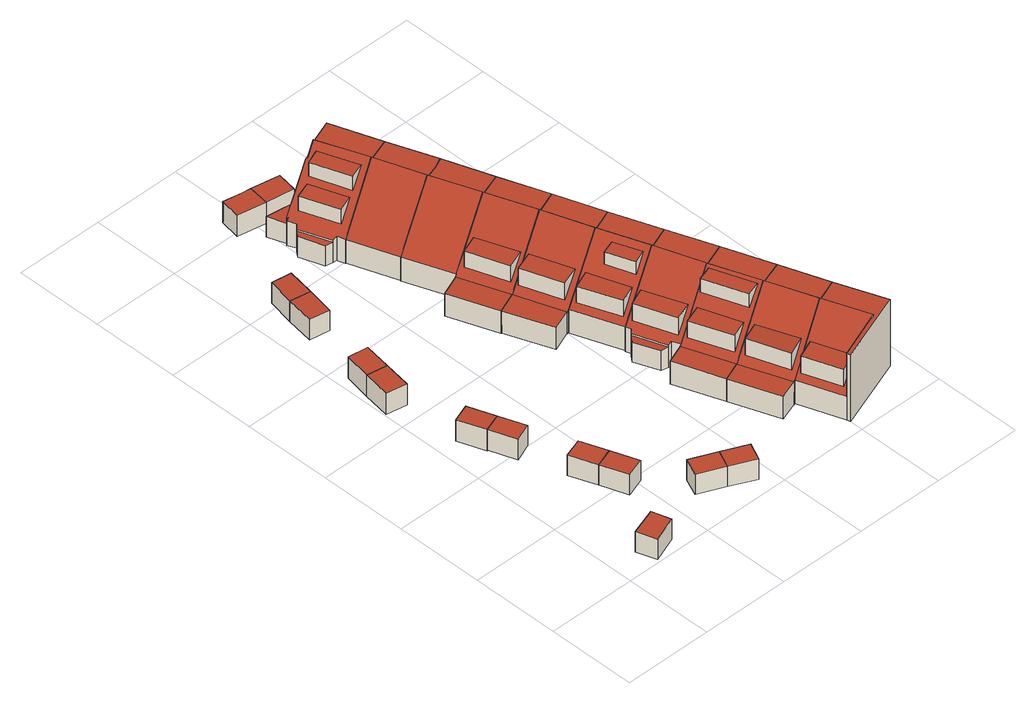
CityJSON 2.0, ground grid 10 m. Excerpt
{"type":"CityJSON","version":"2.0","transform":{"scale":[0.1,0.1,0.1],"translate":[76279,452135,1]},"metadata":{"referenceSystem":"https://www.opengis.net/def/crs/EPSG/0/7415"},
"CityObjects":{
"building1":{"type":"Building","attributes":{"Volume":17.72,"Dakoppervlakte":7.08,"Muuroppervlakte":27.01,"Vloeroppervlakte":7.08,"hoogte_Z_max_in_m_NAP":3.69,"GEB_DOEL":"onbekend","dateOfConstruction":"1988-01-01","measuredHeight":2.5},"geometry":[{"type":"Solid","lod":"2","boundaries":[[[[0,1,2,3]],[[4,5,6,7]],[[0,3,5,4]],[[3,2,6,5]],[[6,2,1,7]],[[4,7,1,0]]]],"semantics":{"surfaces":[{"type":"GroundSurface"},{"type":"RoofSurface"},{"type":"WallSurface"}],"values":[[0,1,2,2,2,2]]}}]},
"building2":{"type":"Building","attributes":{"Volume":18.19,"Dakoppervlakte":7.04,"Muuroppervlakte":27.89,"Vloeroppervlakte":7.04,"hoogte_Z_max_in_m_NAP":3.69,"GEB_DOEL":"onbekend","dateOfConstruction":"1988-01-01","measuredHeight":2.58},"geometry":[{"type":"Solid","lod":"2","boundaries":[[[[8,9,10,11]],[[12,13,14,15]],[[11,10,15,14]],[[9,12,15,10]],[[8,13,12,9]],[[8,11,14,13]]]],"semantics":{"surfaces":[{"type":"GroundSurface"},{"type":"RoofSurface"},{"type":"WallSurface"}],"values":[[0,1,2,2,2,2]]}}]},
"building3":{"type":"Building","attributes":{"Volume":17.72,"Dakoppervlakte":7.04,"Muuroppervlakte":27.18,"Vloeroppervlakte":7.04,"hoogte_Z_max_in_m_NAP":3.69,"GEB_DOEL":"onbekend","dateOfConstruction":"1988-01-01","measuredHeight":2.52},"geometry":[{"type":"Solid","lod":"2","boundaries":[[[[16,17,18,19]],[[20,15,14,21]],[[14,18,17,21]],[[17,16,20,21]],[[19,15,20,16]],[[18,14,15,19]]]],"semantics":{"surfaces":[{"type":"GroundSurface"},{"type":"RoofSurface"},{"type":"WallSurface"}],"values":[[0,1,2,2,2,2]]}}]},
"building4":{"type":"Building","attributes":{"Volume":17.97,"Dakoppervlakte":7.14,"Muuroppervlakte":27.33,"Vloeroppervlakte":7.14,"hoogte_Z_max_in_m_NAP":3.69,"GEB_DOEL":"onbekend","dateOfConstruction":"1988-01-01","measuredHeight":2.52},"geometry":[{"type":"Solid","lod":"2","boundaries":[[[[22,23,24,25]],[[26,27,28,29]],[[22,25,27,26]],[[24,28,27,25]],[[23,29,28,24]],[[23,22,26,29]]]],"semantics":{"surfaces":[{"type":"GroundSurface"},{"type":"RoofSurface"},{"type":"WallSurface"}],"values":[[0,1,2,2,2,2]]}}]},
"building5":{"type":"Building","attributes":{"Volume":18.26,"Dakoppervlakte":7.15,"Muuroppervlakte":27.64,"Vloeroppervlakte":7.15,"hoogte_Z_max_in_m_NAP":3.69,"GEB_DOEL":"onbekend","dateOfConstruction":"1988-01-01","measuredHeight":2.55},"geometry":[{"type":"Solid","lod":"2","boundaries":[[[[30,31,32,33]],[[34,35,36,37]],[[31,30,35,34]],[[30,33,36,35]],[[36,33,32,37]],[[32,31,34,37]]]],"semantics":{"surfaces":[{"type":"GroundSurface"},{"type":"RoofSurface"},{"type":"WallSurface"}],"values":[[0,1,2,2,2,2]]}}]},
"building6":{"type":"Building","attributes":{"Volume":18.05,"Dakoppervlakte":7.14,"Muuroppervlakte":27.45,"Vloeroppervlakte":7.14,"hoogte_Z_max_in_m_NAP":3.69,"GEB_DOEL":"onbekend","dateOfConstruction":"1988-01-01","measuredHeight":2.53},"geometry":[{"type":"Solid","lod":"2","boundaries":[[[[22,25,38,39]],[[26,40,41,27]],[[22,39,40,26]],[[39,38,41,40]],[[25,27,41,38]],[[22,26,27,25]]]],"semantics":{"surfaces":[{"type":"GroundSurface"},{"type":"RoofSurface"},{"type":"WallSurface"}],"values":[[0,1,2,2,2,2]]}}]},
"building7":{"type":"Building","attributes":{"Volume":18.49,"Dakoppervlakte":7.14,"Muuroppervlakte":28,"Vloeroppervlakte":7.14,"hoogte_Z_max_in_m_NAP":3.69,"GEB_DOEL":"onbekend","dateOfConstruction":"1988-01-01","measuredHeight":2.59},"geometry":[{"type":"Solid","lod":"2","boundaries":[[[[31,42,43,32]],[[34,37,44,45]],[[31,32,37,34]],[[32,43,44,37]],[[42,45,44,43]],[[42,31,34,45]]]],"semantics":{"surfaces":[{"type":"GroundSurface"},{"type":"RoofSurface"},{"type":"WallSurface"}],"values":[[0,1,2,2,2,2]]}}]},
"building8":{"type":"Building","attributes":{"Volume":17.19,"Dakoppervlakte":6.89,"Muuroppervlakte":26.63,"Vloeroppervlakte":6.89,"hoogte_Z_max_in_m_NAP":3.69,"GEB_DOEL":"onbekend","dateOfConstruction":"1988-01-01","measuredHeight":2.5},"geometry":[{"type":"Solid","lod":"2","boundaries":[[[[46,47,48,49]],[[50,51,52,53]],[[47,46,50,53]],[[50,46,49,51]],[[48,52,51,49]],[[48,47,53,52]]]],"semantics":{"surfaces":[{"type":"GroundSurface"},{"type":"RoofSurface"},{"type":"WallSurface"}],"values":[[0,1,2,2,2,2]]}}]},
"building9":{"type":"Building","attributes":{"Volume":17.82,"Dakoppervlakte":7.11,"Muuroppervlakte":27.09,"Vloeroppervlakte":7.11,"hoogte_Z_max_in_m_NAP":3.69,"GEB_DOEL":"onbekend","dateOfConstruction":"1988-01-01","measuredHeight":2.51},"geometry":[{"type":"Solid","lod":"2","boundaries":[[[[54,55,56,57]],[[58,59,60,61]],[[55,54,59,58]],[[54,57,60,59]],[[57,56,61,60]],[[56,55,58,61]]]],"semantics":{"surfaces":[{"type":"GroundSurface"},{"type":"RoofSurface"},{"type":"WallSurface"}],"values":[[0,1,2,2,2,2]]}}]},
"building10":{"type":"Building","attributes":{"Volume":17.29,"Dakoppervlakte":6.89,"Muuroppervlakte":26.78,"Vloeroppervlakte":6.89,"hoogte_Z_max_in_m_NAP":3.69,"GEB_DOEL":"onbekend","dateOfConstruction":"1988-01-01","measuredHeight":2.51},"geometry":[{"type":"Solid","lod":"2","boundaries":[[[[47,46,62,63]],[[53,64,65,50]],[[53,47,63,64]],[[63,62,65,64]],[[46,50,65,62]],[[46,47,53,50]]]],"semantics":{"surfaces":[{"type":"GroundSurface"},{"type":"RoofSurface"},{"type":"WallSurface"}],"values":[[0,1,2,2,2,2]]}}]},
"building11":{"type":"Building","attributes":{"Volume":17.82,"Dakoppervlakte":7.11,"Muuroppervlakte":27.09,"Vloeroppervlakte":7.11,"hoogte_Z_max_in_m_NAP":3.69,"GEB_DOEL":"onbekend","dateOfConstruction":"1988-01-01","measuredHeight":2.51},"geometry":[{"type":"Solid","lod":"2","boundaries":[[[[55,66,67,56]],[[58,61,68,69]],[[61,58,55,56]],[[56,67,68,61]],[[66,69,68,67]],[[58,69,66,55]]]],"semantics":{"surfaces":[{"type":"GroundSurface"},{"type":"RoofSurface"},{"type":"WallSurface"}],"values":[[0,1,2,2,2,2]]}}]},
"building12":{"type":"Building","attributes":{"Volume":19.06,"Dakoppervlakte":7.48,"Muuroppervlakte":28.22,"Vloeroppervlakte":7.48,"hoogte_Z_max_in_m_NAP":3.69,"GEB_DOEL":"onbekend","dateOfConstruction":"1989-01-01","measuredHeight":2.55},"geometry":[{"type":"Solid","lod":"2","boundaries":[[[[70,71,72,73,74]],[[75,76,77,78,79]],[[74,73,75,79]],[[77,76,75,73,72,71]],[[77,71,70,78]],[[78,70,74,79]]]],"semantics":{"surfaces":[{"type":"GroundSurface"},{"type":"RoofSurface"},{"type":"WallSurface"}],"values":[[0,1,2,2,2,2]]}}]},
"building13":{"type":"Building","attributes":{"Volume":18.8,"Dakoppervlakte":7.47,"Muuroppervlakte":27.83,"Vloeroppervlakte":7.47,"hoogte_Z_max_in_m_NAP":3.69,"GEB_DOEL":"onbekend","dateOfConstruction":"1989-01-01","measuredHeight":2.52},"geometry":[{"type":"Solid","lod":"2","boundaries":[[[[80,81,82,83]],[[75,79,84,85]],[[80,83,84,79]],[[83,82,85,84]],[[75,85,82,81]],[[81,80,79,75]]]],"semantics":{"surfaces":[{"type":"GroundSurface"},{"type":"RoofSurface"},{"type":"WallSurface"}],"values":[[0,1,2,2,2,2]]}}]},
"building14":{"type":"Building","attributes":{"Volume":374.04,"Dakoppervlakte":63.74,"Muuroppervlakte":192.01,"Vloeroppervlakte":63.78,"hoogte_Z_max_in_m_NAP":9.78,"GEB_DOEL":"woonfunctie","dateOfConstruction":"1988-01-01","measuredHeight":8.57},"children":["building14-1"],"geometry":[{"type":"Solid","lod":"2","boundaries":[[[[86,87,88,89,90,91,92,93,94,95,96]],[[97,98,99,100]],[[101,102,98,97,103],[104,105,106,107]],[[108,109,110,111]],[[100,96,95,94,97]],[[98,88,87,86,99]],[[100,99,86,96]],[[111,103,97,94,93]],[[111,93,92,108]],[[108,92,91,109]],[[110,109,91,90]],[[103,111,110,101]],[[89,102,101,110,90]],[[102,89,88,98]],[[112,113,104,107]],[[112,106,105,113]],[[105,104,113]],[[112,107,106]]]],"semantics":{"surfaces":[{"type":"GroundSurface"},{"type":"RoofSurface"},{"type":"WallSurface"}],"values":[[0,1,1,1,2,2,2,2,2,2,2,2,2,2,1,2,2,2]]}}]},
"building14-1":{"type":"BuildingInstallation","attributes":{"relationToConstruction":"outside"},"parents":["building14"],"geometry":[{"type":"MultiSurface","lod":"2","boundaries":[[[112,113,104,107]],[[112,106,105,113]],[[105,104,113]],[[112,107,106]]],"semantics":{"surfaces":[{"type":"RoofSurface"},{"type":"WallSurface"}],"values":[0,1,1,1]}}]},
"building15":{"type":"Building","attributes":{"Volume":369.79,"Dakoppervlakte":49.92,"Muuroppervlakte":190.79,"Vloeroppervlakte":58.38,"hoogte_Z_max_in_m_NAP":9.78,"GEB_DOEL":"woonfunctie","dateOfConstruction":"1988-01-01","measuredHeight":8.6},"children":["building15-1","building15-2"],"geometry":[{"type":"Solid","lod":"2","boundaries":[[[[114,115,116,117,118,119,120,121,122,123,124,125,126,127,128,129,130]],[[131,132,133,134,135,136,137,138,139,140,141,142],[143,144,145,146],[147,148,149,150]],[[151,152,153,154]],[[155,156,157]],[[158,159,160,161]],[[117,116,137,136,155]],[[116,115,138,137]],[[138,115,114,139]],[[140,139,114,130,151]],[[141,154,127,126,142]],[[159,132,131,125,124]],[[151,130,129,152]],[[129,128,153,152]],[[127,154,153,128]],[[135,134,120,119,156]],[[157,118,117,155]],[[118,157,156,119]],[[155,136,135,156]],[[124,123,160,159]],[[160,123,122,161]],[[122,121,158,161]],[[133,132,159,158]],[[140,151,154,141]],[[133,158,121,120,134]],[[142,126,125,131]],[[143,146,162,163]],[[162,145,144,163]],[[144,143,163]],[[162,146,145]],[[164,147,150,165]],[[165,149,148,164]],[[148,147,164]],[[165,150,149]]]],"semantics":{"surfaces":[{"type":"GroundSurface"},{"type":"RoofSurface"},{"type":"WallSurface"}],"values":[[0,1,1,1,1,2,2,2,2,2,2,2,2,2,2,2,2,2,2,2,2,2,2,2,2,1,2,2,2,1,2,2,2]]}}]},
"building15-1":{"type":"BuildingInstallation","attributes":{"relationToConstruction":"outside"},"parents":["building15"],"geometry":[{"type":"MultiSurface","lod":"2","boundaries":[[[143,146,162,163]],[[162,145,144,163]],[[144,143,163]],[[162,146,145]]],"semantics":{"surfaces":[{"type":"RoofSurface"},{"type":"WallSurface"}],"values":[0,1,1,1]}}]},
"building15-2":{"type":"BuildingInstallation","attributes":{"relationToConstruction":"outside"},"parents":["building15"],"geometry":[{"type":"MultiSurface","lod":"2","boundaries":[[[164,147,150,165]],[[165,149,148,164]],[[148,147,164]],[[165,150,149]]],"semantics":{"surfaces":[{"type":"RoofSurface"},{"type":"WallSurface"}],"values":[0,1,1,1]}}]},
"building16":{"type":"Building","attributes":{"Volume":367.38,"Dakoppervlakte":62.05,"Muuroppervlakte":189.85,"Vloeroppervlakte":62.76,"hoogte_Z_max_in_m_NAP":9.78,"GEB_DOEL":"woonfunctie","dateOfConstruction":"1988-01-01","measuredHeight":8.52},"children":["building16-1"],"geometry":[{"type":"Solid","lod":"2","boundaries":[[[[166,167,168,169,170,171,172,173,174,175,176,177]],[[178,179,97,100]],[[180,103,97,179,181,182],[183,184,185,186]],[[111,187,188,108]],[[180,182,173,172,187]],[[174,181,179,175]],[[166,177,178,100]],[[97,168,167,166,100]],[[176,175,179,178,177]],[[187,172,171,188]],[[170,108,188,171]],[[111,108,170,169]],[[180,187,111,103]],[[182,181,174,173]],[[103,111,169,168,97]],[[189,183,186,190]],[[190,185,184,189]],[[184,183,189]],[[190,186,185]]]],"semantics":{"surfaces":[{"type":"GroundSurface"},{"type":"RoofSurface"},{"type":"WallSurface"}],"values":[[0,1,1,1,2,2,2,2,2,2,2,2,2,2,2,1,2,2,2]]}}]},
"building16-1":{"type":"BuildingInstallation","attributes":{"relationToConstruction":"outside"},"parents":["building16"],"geometry":[{"type":"MultiSurface","lod":"2","boundaries":[[[189,183,186,190]],[[190,185,184,189]],[[184,183,189]],[[190,186,185]]],"semantics":{"surfaces":[{"type":"RoofSurface"},{"type":"WallSurface"}],"values":[0,1,1,1]}}]},
"building17":{"type":"Building","attributes":{"Volume":319.26,"Dakoppervlakte":61.72,"Muuroppervlakte":176.46,"Vloeroppervlakte":48.52,"hoogte_Z_max_in_m_NAP":9.78,"GEB_DOEL":"woonfunctie","dateOfConstruction":"1988-01-01","measuredHeight":8.51},"geometry":[{"type":"Solid","lod":"2","boundaries":[[[[191,192,193,194,195,196,197]],[[198,132,131,199]],[[200,201,160,159,202]],[[131,192,191,199]],[[202,198,199,191,197]],[[132,159,193,192,131]],[[200,202,197,196]],[[196,195,201,200]],[[201,195,194,160]],[[159,160,194,193]],[[198,202,159,132]]]],"semantics":{"surfaces":[{"type":"GroundSurface"},{"type":"RoofSurface"},{"type":"WallSurface"}],"values":[[0,1,1,2,2,2,2,2,2,2,2]]}}]},
"building18":{"type":"Building","attributes":{"Volume":318.34,"Dakoppervlakte":60.59,"Muuroppervlakte":179.15,"Vloeroppervlakte":47.63,"hoogte_Z_max_in_m_NAP":9.78,"GEB_DOEL":"woonfunctie","dateOfConstruction":"1988-01-01","measuredHeight":8.62},"geometry":[{"type":"Solid","lod":"2","boundaries":[[[[90,89,203,204,205,206,91]],[[199,102,101,198]],[[110,109,201,200,202]],[[204,203,199,198,202]],[[89,102,199,203]],[[110,101,102,89,90]],[[109,110,90,91]],[[109,91,206,201]],[[206,205,200,201]],[[202,200,205,204]],[[101,110,202,198]]]],"semantics":{"surfaces":[{"type":"GroundSurface"},{"type":"RoofSurface"},{"type":"WallSurface"}],"values":[[0,1,1,2,2,2,2,2,2,2,2]]}}]},
"building19":{"type":"Building","attributes":{"Volume":376.3,"Dakoppervlakte":50.44,"Muuroppervlakte":189.56,"Vloeroppervlakte":62.76,"hoogte_Z_max_in_m_NAP":9.78,"GEB_DOEL":"woonfunctie","dateOfConstruction":"1988-01-01","measuredHeight":8.5},"children":["building19-1","building19-2"],"geometry":[{"type":"Solid","lod":"2","boundaries":[[[[207,208,209,210,211,212,213,214,215,216,217]],[[218,219,220,221]],[[222,223,224,220,219],[225,226,227,228],[229,230,231,232]],[[233,234,235,236]],[[218,217,216,215,219]],[[222,219,215,214,236]],[[220,209,208,207,221]],[[212,211,235,234]],[[234,233,213,212]],[[222,236,235,223]],[[233,236,214,213]],[[223,235,211,210,209,220,224]],[[221,207,217,218]],[[237,238,225,228]],[[237,227,226,238]],[[226,225,238]],[[237,228,227]],[[239,240,230,229]],[[239,232,231,240]],[[231,230,240]],[[239,229,232]]]],"semantics":{"surfaces":[{"type":"GroundSurface"},{"type":"RoofSurface"},{"type":"WallSurface"}],"values":[[0,1,1,1,2,2,2,2,2,2,2,2,2,1,2,2,2,1,2,2,2]]}}]},
"building19-1":{"type":"BuildingInstallation","attributes":{"relationToConstruction":"outside"},"parents":["building19"],"geometry":[{"type":"MultiSurface","lod":"2","boundaries":[[[237,238,225,228]],[[237,227,226,238]],[[226,225,238]],[[237,228,227]]],"semantics":{"surfaces":[{"type":"RoofSurface"},{"type":"WallSurface"}],"values":[0,1,1,1]}}]},
"building19-2":{"type":"BuildingInstallation","attributes":{"relationToConstruction":"outside"},"parents":["building19"],"geometry":[{"type":"MultiSurface","lod":"2","boundaries":[[[239,240,230,229]],[[239,232,231,240]],[[231,230,240]],[[239,229,232]]],"semantics":{"surfaces":[{"type":"RoofSurface"},{"type":"WallSurface"}],"values":[0,1,1,1]}}]},
"building20":{"type":"Building","attributes":{"Volume":368.37,"Dakoppervlakte":62.41,"Muuroppervlakte":188.66,"Vloeroppervlakte":62.86,"hoogte_Z_max_in_m_NAP":9.78,"GEB_DOEL":"woonfunctie","dateOfConstruction":"1988-01-01","measuredHeight":8.49},"children":["building20-1"],"geometry":[{"type":"Solid","lod":"2","boundaries":[[[[241,217,216,215,214,213,242,243,244,245,246]],[[247,248,219,218]],[[249,250,222,219,248],[251,252,253,254]],[[255,233,236,256]],[[256,250,249,244,243]],[[217,218,219,215,216]],[[218,217,241,247]],[[245,248,247,241,246]],[[255,242,213,233]],[[213,214,236,233]],[[255,256,243,242]],[[250,256,236,222]],[[214,215,219,222,236]],[[245,244,249,248]],[[251,254,257,258]],[[257,253,252,258]],[[252,251,258]],[[257,254,253]]]],"semantics":{"surfaces":[{"type":"GroundSurface"},{"type":"RoofSurface"},{"type":"WallSurface"}],"values":[[0,1,1,1,2,2,2,2,2,2,2,2,2,2,1,2,2,2]]}}]},
"building20-1":{"type":"BuildingInstallation","attributes":{"relationToConstruction":"outside"},"parents":["building20"],"geometry":[{"type":"MultiSurface","lod":"2","boundaries":[[[251,254,257,258]],[[257,253,252,258]],[[252,251,258]],[[257,254,253]]],"semantics":{"surfaces":[{"type":"RoofSurface"},{"type":"WallSurface"}],"values":[0,1,1,1]}}]},
"building21":{"type":"Building","attributes":{"Volume":331.85,"Dakoppervlakte":40.67,"Muuroppervlakte":175.98,"Vloeroppervlakte":48.54,"hoogte_Z_max_in_m_NAP":9.78,"GEB_DOEL":"woonfunctie","dateOfConstruction":"1988-01-01","measuredHeight":8.49},"children":["building21-1","building21-2"],"geometry":[{"type":"Solid","lod":"2","boundaries":[[[[259,173,172,171,260,261]],[[262,180,182,263],[264,265,266,267],[268,269,270,271]],[[272,273,188,187]],[[261,260,273,272]],[[273,260,171,188]],[[172,173,182,180,187]],[[262,272,187,180]],[[187,188,171,172]],[[173,259,263,182]],[[262,263,259,261,272]],[[267,274,275,264]],[[274,266,265,275]],[[265,264,275]],[[274,267,266]],[[270,276,277,271]],[[276,269,268,277]],[[268,271,277]],[[276,270,269]]]],"semantics":{"surfaces":[{"type":"GroundSurface"},{"type":"RoofSurface"},{"type":"WallSurface"}],"values":[[0,1,1,2,2,2,2,2,2,2,1,2,2,2,1,2,2,2]]}}]},
"building21-1":{"type":"BuildingInstallation","attributes":{"relationToConstruction":"outside"},"parents":["building21"],"geometry":[{"type":"MultiSurface","lod":"2","boundaries":[[[267,274,275,264]],[[274,266,265,275]],[[265,264,275]],[[274,267,266]]],"semantics":{"surfaces":[{"type":"RoofSurface"},{"type":"WallSurface"}],"values":[0,1,1,1]}}]},
"building21-2":{"type":"BuildingInstallation","attributes":{"relationToConstruction":"outside"},"parents":["building21"],"geometry":[{"type":"MultiSurface","lod":"2","boundaries":[[[270,276,277,271]],[[276,269,268,277]],[[268,271,277]],[[276,270,269]]],"semantics":{"surfaces":[{"type":"RoofSurface"},{"type":"WallSurface"}],"values":[0,1,1,1]}}]},
"building22":{"type":"Building","attributes":{"Volume":335.93,"Dakoppervlakte":51.09,"Muuroppervlakte":177.97,"Vloeroppervlakte":51.6,"hoogte_Z_max_in_m_NAP":9.78,"GEB_DOEL":"woonfunctie","dateOfConstruction":"1988-01-01","measuredHeight":8.53},"children":["building22-1"],"geometry":[{"type":"Solid","lod":"2","boundaries":[[[[278,279,280,281,282,283,284,285,286,287,288,289,290]],[[224,223,262,263,291,292,293,294],[295,296,297,298]],[[299,300,301,302]],[[272,235,234,273]],[[301,289,288,287,294,293]],[[287,286,224,294]],[[282,281,263,262,272]],[[281,280,291,263]],[[301,300,290,289]],[[299,302,279,278]],[[290,300,299,278]],[[279,302,292,291,280]],[[235,285,284,234]],[[234,284,283,273]],[[282,272,273,283]],[[223,235,272,262]],[[292,302,301,293]],[[223,224,286,285,235]],[[298,297,303,304]],[[303,296,295,304]],[[295,298,304]],[[303,297,296]]]],"semantics":{"surfaces":[{"type":"GroundSurface"},{"type":"RoofSurface"},{"type":"WallSurface"}],"values":[[0,1,1,1,2,2,2,2,2,2,2,2,2,2,2,2,2,2,1,2,2,2]]}}]},
"building22-1":{"type":"BuildingInstallation","attributes":{"relationToConstruction":"outside"},"parents":["building22"],"geometry":[{"type":"MultiSurface","lod":"2","boundaries":[[[298,297,303,304]],[[303,296,295,304]],[[295,298,304]],[[303,297,296]]],"semantics":{"surfaces":[{"type":"RoofSurface"},{"type":"WallSurface"}],"values":[0,1,1,1]}}]},
"building23":{"type":"Building","attributes":{"Volume":338.37,"Dakoppervlakte":48.21,"Muuroppervlakte":208.45,"Vloeroppervlakte":49.01,"hoogte_Z_max_in_m_NAP":9.78,"GEB_DOEL":"woonfunctie","dateOfConstruction":"1988-01-01","measuredHeight":8.5},"children":["building23-1"],"geometry":[{"type":"Solid","lod":"2","boundaries":[[[[305,244,243,242,306,307]],[[250,249,308,309,310],[311,312,313,314]],[[315,309,316,317,318,255,256]],[[305,308,249,244]],[[317,316,308,305,307]],[[307,306,318,317]],[[318,306,242,255]],[[256,255,242,243]],[[315,310,309]],[[310,315,256,250]],[[308,316,309]],[[243,244,249,250,256]],[[313,312,319,320]],[[314,320,319,311]],[[320,314,313]],[[312,311,319]]]],"semantics":{"surfaces":[{"type":"GroundSurface"},{"type":"RoofSurface"},{"type":"WallSurface"}],"values":[[0,1,1,2,2,2,2,2,2,2,2,2,1,2,2,2]]}}]},
"building23-1":{"type":"BuildingInstallation","attributes":{"relationToConstruction":"outside"},"parents":["building23"],"geometry":[{"type":"MultiSurface","lod":"2","boundaries":[[[313,312,319,320]],[[314,320,319,311]],[[320,314,313]],[[312,311,319]]],"semantics":{"surfaces":[{"type":"RoofSurface"},{"type":"WallSurface"}],"values":[0,1,1,1]}}]}
},
"vertices":[
[31,25,2],[61,35,2],[67,14,2],[38,3,2],[31,25,27],[38,3,27],[67,14,27],[61,35,27],
[22,252,1],[42,259,1],[53,229,1],[33,222,1],[42,259,27],[22,252,27],[33,222,27],[53,229,27],
[64,200,2],[44,192,2],[33,222,2],[53,229,2],[64,200,27],[44,192,27],
[72,115,2],[61,145,2],[82,152,2],[93,122,2],[72,115,27],[93,122,27],[82,152,27],[61,145,27],
[2,323,1],[7,354,1],[30,350,1],[25,319,1],[7,354,27],[2,323,27],[25,319,27],[30,350,27],
[104,92,2],[83,85,2],[83,85,27],[104,92,27],
[13,384,1],[35,381,1],[35,381,27],[13,384,27],
[164,50,2],[155,30,2],[126,43,2],[135,63,2],[164,50,27],[135,63,27],[126,43,27],[155,30,27],
[24,446,2],[29,477,2],[52,473,2],[46,442,2],[29,477,27],[24,446,27],[46,442,27],[52,473,27],
[192,37,2],[183,17,2],[183,17,27],[192,37,27],
[35,507,2],[57,504,2],[57,504,27],[35,507,27],
[78,596,1],[82,619,1],[103,615,1],[113,614,1],[110,590,1],[113,614,27],[103,615,27],[82,619,27],[78,596,27],[110,590,27],
[110,590,2],[113,614,2],[145,608,2],[141,585,2],[141,585,27],[145,608,27],
[136,382,2],[158,391,2],[159,391,2],[161,392,2],[214,411,2],[240,420,2],[260,367,2],[234,357,2],[179,337,2],[178,336,2],[156,328,2],[179,337,30],[159,391,30],[136,382,30],[156,328,30],[214,411,88],[161,392,32],[234,357,88],[204,351,58],[184,344,38],[168,389,38],[187,396,58],[260,367,85],[240,420,85],[214,411,85],[234,357,85],[168,389,58],[184,344,58],
[105,545,2],[101,554,2],[104,555,2],[103,556,2],[96,576,2],[141,570,2],[143,569,2],[154,573,2],[181,583,2],[201,527,2],[175,518,2],[122,498,2],[119,507,2],[115,507,2],[106,509,2],[97,536,2],[102,542,2],[122,498,32],[175,518,88],[154,573,88],[143,569,76],[141,570,74],[103,556,34],[104,555,34],[101,554,32],[105,545,32],[102,542,29],[115,507,29],[119,507,32],[144,515,59],[127,509,41],[112,550,41],[129,556,59],[166,522,81],[149,516,64],[134,559,64],[150,565,81],[102,542,27],[97,536,27],[106,509,27],[115,507,27],[103,556,27],[141,570,27],[96,576,27],[154,573,85],[175,518,85],[201,527,85],[181,583,85],[112,550,59],[127,509,59],[149,516,81],[134,559,81],
[156,328,3],[178,336,3],[179,337,3],[234,357,3],[260,367,3],[279,313,3],[253,303,3],[200,284,3],[200,285,3],[198,284,3],[197,284,3],[176,276,3],[176,276,30],[198,284,30],[253,303,88],[200,285,32],[200,284,32],[223,299,58],[203,292,37],[187,337,37],[207,344,58],[253,303,85],[279,313,85],[203,292,58],[187,337,58],
[141,445,3],[122,498,3],[175,518,3],[201,527,3],[221,474,3],[210,469,3],[194,464,3],[194,464,88],[141,445,32],[210,469,85],[221,474,85],[194,464,85],
[141,445,2],[194,464,2],[210,469,2],[221,474,2],
[217,168,3],[237,176,3],[238,176,3],[240,177,3],[292,196,3],[319,206,3],[339,151,3],[312,142,3],[258,122,3],[257,121,3],[237,114,3],[237,114,31],[258,122,31],[238,176,31],[217,168,31],[312,142,88],[292,196,88],[240,177,32],[282,137,58],[263,130,38],[246,175,38],[266,182,58],[291,192,85],[308,145,85],[292,140,68],[275,187,68],[339,151,85],[319,206,85],[292,196,85],[312,142,85],[246,175,58],[263,130,58],[275,187,85],[292,140,85],
[257,60,3],[358,98,3],[332,88,3],[280,68,3],[278,67,3],[277,67,3],[257,60,31],[278,67,31],[280,68,32],[332,88,88],[303,83,59],[283,75,38],[267,120,38],[286,127,59],[358,98,85],[332,88,85],[267,120,58],[283,75,58],
[220,230,3],[299,259,3],[273,249,3],[273,249,88],[220,230,32],[243,244,58],[224,237,38],[207,281,38],[227,289,58],[251,247,67],[240,278,67],[255,283,82],[266,253,82],[273,249,85],[299,259,85],[207,281,58],[224,237,58],[240,278,82],[251,247,82],
[214,215,2],[220,222,2],[222,224,2],[220,230,2],[273,249,2],[299,259,2],[319,206,2],[292,196,2],[240,177,2],[236,186,2],[234,186,2],[233,186,2],[225,188,2],[222,224,32],[220,222,29],[233,186,29],[236,186,32],[243,184,37],[227,228,37],[246,236,58],[263,191,58],[214,215,26],[225,188,26],[233,186,27],[220,222,27],[227,228,58],[243,184,58],
[298,18,3],[379,43,3],[299,14,3],[298,18,32],[348,37,85],[351,37,88],[286,66,38],[306,74,59],[321,33,59],[301,25,38],[351,37,85],[298,18,85],[299,14,85],[379,43,85],[286,66,59],[301,25,59]
]}
